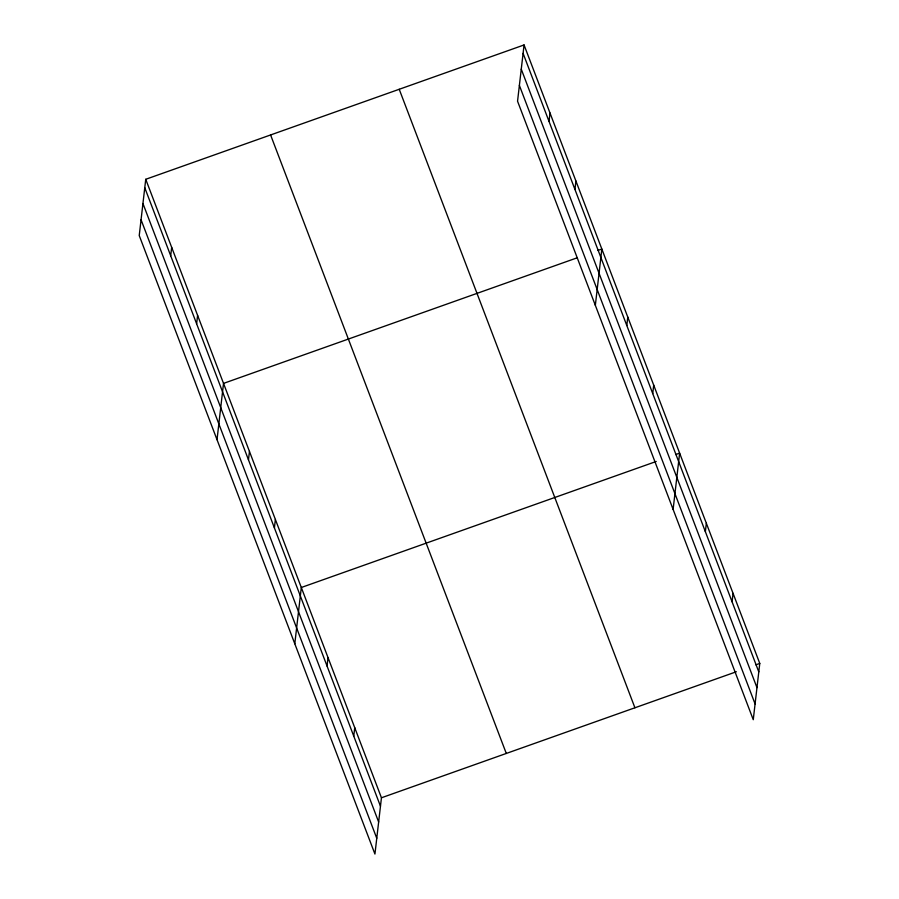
<?xml version="1.0" encoding="UTF-8"?>
<svg xmlns="http://www.w3.org/2000/svg" width="899" height="899" viewBox="0 0 899 899"><rect width="100%" height="100%" fill="white"/><g stroke="black" fill="none" stroke-linecap="round" stroke-linejoin="round"><path stroke-width="1.35" d="M145.739 179.294L139.233 235.56L374.939 854.05L381.446 797.784L145.739 179.294L524.061 44.95L759.767 663.44L753.261 719.706L517.554 101.216L524.061 44.95M170.698 255.754L171.675 247.326M196.623 323.797L197.6 315.358M217.019 439.656L223.525 383.39L577.136 257.822M248.472 459.861L249.45 451.433M274.409 527.893L275.375 519.465M294.793 643.763L301.311 587.496L656.225 461.468M327.045 666.024L328.023 657.596M353.757 736.124L354.734 727.684M549.019 121.421L549.997 112.982M574.944 189.453L575.922 181.014M595.34 305.323L601.847 249.057L597.947 250.439M626.794 325.517L627.772 317.089M652.73 393.56L653.697 385.12M673.115 509.418L679.633 453.152L675.722 454.546M705.367 531.68L706.344 523.252M732.078 601.779L733.056 593.351M381.446 797.784L736.36 671.755M755.868 664.833L759.767 663.44M523.094 53.378L758.79 671.879M521.263 69.167L756.969 687.656M519.386 85.427L755.081 703.928M399.223 89.282L634.919 707.771M270.588 134.962L506.294 753.452M144.773 187.722L380.468 806.212M142.941 203.511L378.648 822.001M141.064 219.772L376.76 838.261"/></g></svg>
